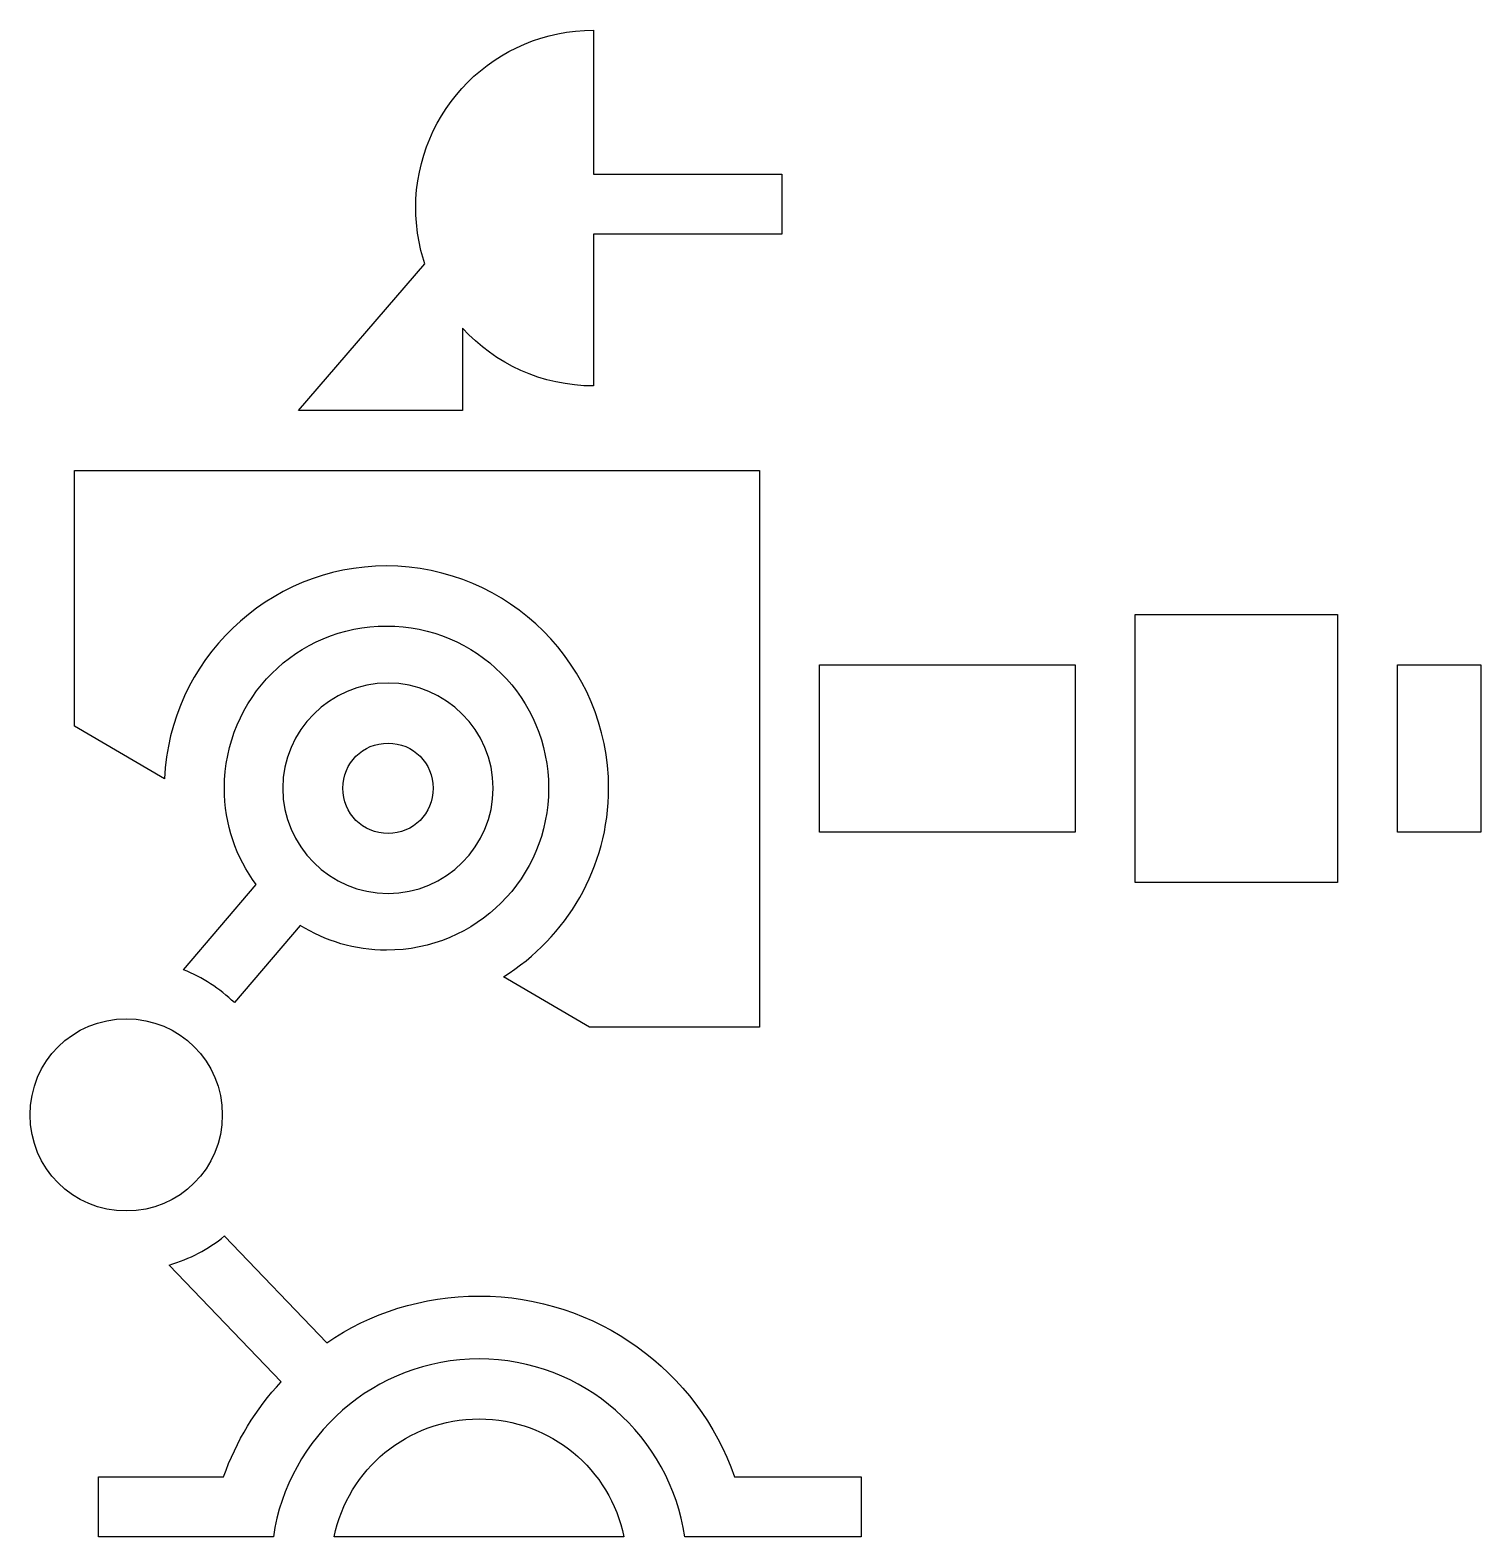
# Model space of a CAD drawing. Header units: centimetres. Extents: x -9.4 to 9.6, y -10 to 9.7.
import ezdxf

# ---------------------------------------------------------------- set-up
doc = ezdxf.new("R2010")
doc.units = ezdxf.units.CM
doc.header["$MEASUREMENT"] = 0
doc.layers.add('Layer 1', color=7, linetype='Continuous')

msp = doc.modelspace()

# ---------------------------------------------------------------- linework, layer by layer
at = {"layer": 'Layer 1'}
for points, knots in [([(-2.00032, 9.74869), (-3.28961, 9.74869), (-4.33406, 8.70419), (-4.33406, 7.41499), (-4.33406, 7.41499), (-4.33406, 7.15895), (-4.29164, 6.91285), (-4.21557, 6.68232), (-4.21557, 6.68232), (-4.21557, 6.68232), (-5.87193, 4.75836), (-5.87193, 4.75836), (-5.87193, 4.75836), (-5.87193, 4.75836), (-3.71871, 4.75836), (-3.71871, 4.75836), (-3.71871, 4.75836), (-3.71871, 4.75836), (-3.71871, 5.83626), (-3.71871, 5.83626), (-3.71871, 5.83626), (-3.29222, 5.37182), (-2.68066, 5.07989), (-2.00037, 5.07989), (-2.00037, 5.07989), (-2.00037, 5.07989), (-2.00036, 7.07241), (-2.00036, 7.07241), (-2.00036, 7.07241), (-2.00036, 7.07241), (0.47038, 7.07241), (0.47038, 7.07241), (0.47038, 7.07241), (0.47038, 7.07241), (0.47038, 7.86032), (0.47038, 7.86032), (0.47038, 7.86032), (0.47038, 7.86032), (-2.00041, 7.86032), (-2.00041, 7.86032), (-2.00041, 7.86032), (-2.00041, 7.86032), (-2.00041, 9.7486), (-2.00041, 9.7486), (-2.00041, 9.7486), (-2.00041, 9.7486), (-2.00032, 9.74869), (-2.00032, 9.74869)], [0, 0, 0, 0, 0.07692308, 0.07692308, 0.07692308, 0.07692308, 0.15384615, 0.15384615, 0.15384615, 0.15384615, 0.23076923, 0.23076923, 0.23076923, 0.23076923, 0.30769231, 0.30769231, 0.30769231, 0.30769231, 0.38461538, 0.38461538, 0.38461538, 0.38461538, 0.46153846, 0.46153846, 0.46153846, 0.46153846, 0.53846154, 0.53846154, 0.53846154, 0.53846154, 0.61538462, 0.61538462, 0.61538462, 0.61538462, 0.69230769, 0.69230769, 0.69230769, 0.69230769, 0.76923077, 0.76923077, 0.76923077, 0.76923077, 0.84615385, 0.84615385, 0.84615385, 0.84615385, 1, 1, 1, 1]), ([(-8.81184, 3.97041), (-8.81184, 3.97041), (-8.81184, 0.6154), (-8.81184, 0.6154), (-8.81184, 0.6154), (-8.81184, 0.6154), (-7.62979, -0.0751), (-7.62979, -0.0751), (-7.62979, -0.0751), (-7.56536, 1.47373), (-6.28176, 2.71714), (-4.71754, 2.71714), (-4.71754, 2.71714), (-3.11242, 2.71714), (-1.80268, 1.4074), (-1.80268, -0.19772), (-1.80268, -0.19772), (-1.80268, -1.24053), (-2.35618, -2.15845), (-3.18368, -2.67374), (-3.18368, -2.67374), (-3.18368, -2.67374), (-2.05303, -3.33392), (-2.05303, -3.33392), (-2.05303, -3.33392), (-2.05303, -3.33392), (0.17525, -3.33393), (0.17525, -3.33393), (0.17525, -3.33393), (0.17525, -3.33393), (0.17525, 3.97033), (0.17525, 3.97033), (0.17525, 3.97033), (0.17525, 3.97033), (-8.81184, 3.97033), (-8.81184, 3.97033), (-8.81184, 3.97033), (-8.81184, 3.97033), (-8.81184, 3.97041), (-8.81184, 3.97041)], [0, 0, 0, 0, 0.09090909, 0.09090909, 0.09090909, 0.09090909, 0.18181818, 0.18181818, 0.18181818, 0.18181818, 0.27272727, 0.27272727, 0.27272727, 0.27272727, 0.36363636, 0.36363636, 0.36363636, 0.36363636, 0.45454545, 0.45454545, 0.45454545, 0.45454545, 0.54545455, 0.54545455, 0.54545455, 0.54545455, 0.63636364, 0.63636364, 0.63636364, 0.63636364, 0.72727273, 0.72727273, 0.72727273, 0.72727273, 0.81818182, 0.81818182, 0.81818182, 0.81818182, 1, 1, 1, 1]), ([(5.10629, 2.08074), (5.10629, 2.08074), (5.10629, -1.43767), (5.10629, -1.43767), (5.10629, -1.43767), (5.10629, -1.43767), (7.76021, -1.43767), (7.76021, -1.43767), (7.76021, -1.43767), (7.76021, -1.43767), (7.76021, 2.08074), (7.76021, 2.08074), (7.76021, 2.08074), (7.76021, 2.08074), (5.10633, 2.08074), (5.10633, 2.08074), (5.10633, 2.08074), (5.10633, 2.08074), (5.10629, 2.08074), (5.10629, 2.08074)], [0, 0, 0, 0, 0.16666667, 0.16666667, 0.16666667, 0.16666667, 0.33333333, 0.33333333, 0.33333333, 0.33333333, 0.5, 0.5, 0.5, 0.5, 0.66666667, 0.66666667, 0.66666667, 0.66666667, 1, 1, 1, 1]), ([(-4.71758, 1.92918), (-5.89677, 1.92918), (-6.84436, 0.98158), (-6.84436, -0.19769), (-6.84436, -0.19769), (-6.84436, -0.67301), (-6.69036, -1.11084), (-6.4293, -1.46399), (-6.4293, -1.46399), (-6.4293, -1.46399), (-7.382, -2.58018), (-7.382, -2.58018), (-7.382, -2.58018), (-7.13127, -2.6797), (-6.90521, -2.82796), (-6.71389, -3.0124), (-6.71389, -3.0124), (-6.71389, -3.0124), (-5.84945, -1.99902), (-5.84945, -1.99902), (-5.84945, -1.99902), (-5.5218, -2.20459), (-5.1347, -2.32456), (-4.71745, -2.32456), (-4.71745, -2.32456), (-3.53822, -2.32456), (-2.59058, -1.37692), (-2.59058, -0.19769), (-2.59058, -0.19769), (-2.59058, 0.98158), (-3.53822, 1.92918), (-4.71745, 1.92918), (-4.71745, 1.92918), (-4.71745, 1.92918), (-4.71758, 1.92918), (-4.71758, 1.92918)], [0, 0, 0, 0, 0.1, 0.1, 0.1, 0.1, 0.2, 0.2, 0.2, 0.2, 0.3, 0.3, 0.3, 0.3, 0.4, 0.4, 0.4, 0.4, 0.5, 0.5, 0.5, 0.5, 0.6, 0.6, 0.6, 0.6, 0.7, 0.7, 0.7, 0.7, 0.8, 0.8, 0.8, 0.8, 1, 1, 1, 1]), ([(0.96329, 1.41921), (0.96329, 1.41921), (0.96329, -0.77614), (0.96329, -0.77614), (0.96329, -0.77614), (0.96329, -0.77614), (4.31825, -0.77614), (4.31825, -0.77614), (4.31825, -0.77614), (4.31825, -0.77614), (4.31825, 1.41921), (4.31825, 1.41921), (4.31825, 1.41921), (4.31825, 1.41921), (0.96329, 1.41921), (0.96329, 1.41921)], [0, 0, 0, 0, 0.2, 0.2, 0.2, 0.2, 0.4, 0.4, 0.4, 0.4, 0.6, 0.6, 0.6, 0.6, 1, 1, 1, 1]), ([(8.54825, 1.41921), (8.54825, 1.41921), (8.54825, -0.77614), (8.54825, -0.77614), (8.54825, -0.77614), (8.54825, -0.77614), (9.64322, -0.77614), (9.64322, -0.77614), (9.64322, -0.77614), (9.64322, -0.77614), (9.64322, 1.41921), (9.64322, 1.41921), (9.64322, 1.41921), (9.64322, 1.41921), (8.54829, 1.41921), (8.54829, 1.41921), (8.54829, 1.41921), (8.54829, 1.41921), (8.54825, 1.41921), (8.54825, 1.41921)], [0, 0, 0, 0, 0.16666667, 0.16666667, 0.16666667, 0.16666667, 0.33333333, 0.33333333, 0.33333333, 0.33333333, 0.5, 0.5, 0.5, 0.5, 0.66666667, 0.66666667, 0.66666667, 0.66666667, 1, 1, 1, 1]), ([(-4.69781, 1.1807), (-3.9403, 1.1807), (-3.31807, 0.5572), (-3.31807, -0.2003), (-3.31807, -0.2003), (-3.31807, -0.9578), (-3.94026, -1.58004), (-4.69781, -1.58004), (-4.69781, -1.58004), (-5.45536, -1.58004), (-6.07881, -0.95781), (-6.07881, -0.2003), (-6.07881, -0.2003), (-6.07881, 0.55721), (-5.45527, 1.1807), (-4.69776, 1.1807), (-4.69776, 1.1807), (-4.69776, 1.1807), (-4.69781, 1.1807), (-4.69781, 1.1807)], [0, 0, 0, 0, 0.16666667, 0.16666667, 0.16666667, 0.16666667, 0.33333333, 0.33333333, 0.33333333, 0.33333333, 0.5, 0.5, 0.5, 0.5, 0.66666667, 0.66666667, 0.66666667, 0.66666667, 1, 1, 1, 1]), ([(-4.69781, 0.39267), (-5.02946, 0.39267), (-5.29082, 0.13136), (-5.29082, -0.2003), (-5.29082, -0.2003), (-5.29082, -0.53195), (-5.02938, -0.79192), (-4.69777, -0.79192), (-4.69777, -0.79192), (-4.36616, -0.79192), (-4.10615, -0.53195), (-4.10615, -0.2003), (-4.10615, -0.2003), (-4.10615, 0.13135), (-4.36616, 0.39271), (-4.69777, 0.39271), (-4.69777, 0.39271), (-4.69777, 0.39271), (-4.69781, 0.39267), (-4.69781, 0.39267)], [0, 0, 0, 0, 0.16666667, 0.16666667, 0.16666667, 0.16666667, 0.33333333, 0.33333333, 0.33333333, 0.33333333, 0.5, 0.5, 0.5, 0.5, 0.66666667, 0.66666667, 0.66666667, 0.66666667, 1, 1, 1, 1]), ([(-8.13323, -3.2245), (-8.8344, -3.2245), (-9.39426, -3.78441), (-9.39426, -4.48562), (-9.39426, -4.48562), (-9.39426, -5.18687), (-8.83444, -5.7467), (-8.13323, -5.7467), (-8.13323, -5.7467), (-7.43198, -5.7467), (-6.87215, -5.18688), (-6.87215, -4.48567), (-6.87215, -4.48567), (-6.87215, -3.78442), (-7.43197, -3.22459), (-8.13318, -3.22459), (-8.13318, -3.22459), (-8.13318, -3.22459), (-8.13323, -3.2245), (-8.13323, -3.2245)], [0, 0, 0, 0, 0.16666667, 0.16666667, 0.16666667, 0.16666667, 0.33333333, 0.33333333, 0.33333333, 0.33333333, 0.5, 0.5, 0.5, 0.5, 0.66666667, 0.66666667, 0.66666667, 0.66666667, 1, 1, 1, 1]), ([(-6.8431, -6.0748), (-7.05478, -6.24714), (-7.30189, -6.37841), (-7.5705, -6.45566), (-7.5705, -6.45566), (-7.5705, -6.45566), (-6.10124, -7.98952), (-6.10124, -7.98952), (-6.10124, -7.98952), (-6.43171, -8.34352), (-6.69092, -8.76625), (-6.85503, -9.23348), (-6.85503, -9.23348), (-6.85503, -9.23348), (-8.49685, -9.23348), (-8.49685, -9.23348), (-8.49685, -9.23348), (-8.49685, -9.23348), (-8.49685, -10.02143), (-8.49685, -10.02143), (-8.49685, -10.02143), (-8.49685, -10.02143), (-7.03412, -10.02143), (-7.03412, -10.02143), (-7.03412, -10.02143), (-7.0342, -10.02185), (-7.03412, -10.02227), (-7.03412, -10.0227), (-7.03412, -10.0227), (-7.03412, -10.0227), (-6.20265, -10.02278), (-6.20265, -10.02278), (-6.20265, -10.02278), (-6.01066, -8.70566), (-4.87111, -7.68773), (-3.50263, -7.68773), (-3.50263, -7.68773), (-2.13403, -7.68773), (-0.99562, -8.70566), (-0.80388, -10.02278), (-0.80388, -10.02278), (-0.80388, -10.02278), (0.02893, -10.02278), (0.02893, -10.02278), (0.02893, -10.02278), (0.02893, -10.02236), (0.02906, -10.02194), (0.02901, -10.02143), (0.02901, -10.02143), (0.02901, -10.02143), (1.51016, -10.02143), (1.51016, -10.02143), (1.51016, -10.02143), (1.51016, -10.02143), (1.51016, -9.23352), (1.51016, -9.23352), (1.51016, -9.23352), (1.51016, -9.23352), (-0.1502, -9.23352), (-0.1502, -9.23352), (-0.1502, -9.23352), (-0.63598, -7.85054), (-1.95035, -6.86284), (-3.50255, -6.86284), (-3.50255, -6.86284), (-4.24547, -6.86284), (-4.93373, -7.08823), (-5.50291, -7.47554), (-5.50291, -7.47554), (-5.50291, -7.47554), (-6.84301, -6.07485), (-6.84301, -6.07485), (-6.84301, -6.07485), (-6.84301, -6.07485), (-6.8431, -6.0748), (-6.8431, -6.0748)], [0, 0, 0, 0, 0.05, 0.05, 0.05, 0.05, 0.1, 0.1, 0.1, 0.1, 0.15, 0.15, 0.15, 0.15, 0.2, 0.2, 0.2, 0.2, 0.25, 0.25, 0.25, 0.25, 0.3, 0.3, 0.3, 0.3, 0.35, 0.35, 0.35, 0.35, 0.4, 0.4, 0.4, 0.4, 0.45, 0.45, 0.45, 0.45, 0.5, 0.5, 0.5, 0.5, 0.55, 0.55, 0.55, 0.55, 0.6, 0.6, 0.6, 0.6, 0.65, 0.65, 0.65, 0.65, 0.7, 0.7, 0.7, 0.7, 0.75, 0.75, 0.75, 0.75, 0.8, 0.8, 0.8, 0.8, 0.85, 0.85, 0.85, 0.85, 0.9, 0.9, 0.9, 0.9, 1, 1, 1, 1]), ([(-3.5026, -8.47576), (-4.44387, -8.47576), (-5.22356, -9.13695), (-5.40412, -10.02282), (-5.40412, -10.02282), (-5.40412, -10.02282), (-1.60238, -10.02282), (-1.60238, -10.02282), (-1.60238, -10.02282), (-1.78295, -9.13696), (-2.56128, -8.47576), (-3.5026, -8.47576)], [0, 0, 0, 0, 0.25, 0.25, 0.25, 0.25, 0.5, 0.5, 0.5, 0.5, 1, 1, 1, 1])]:
    msp.add_open_spline(points, degree=3, knots=knots, dxfattribs=at)

doc.saveas('drawing.dxf')
